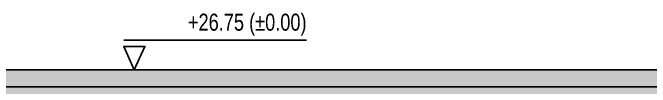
# Model space of a CAD drawing. Header units: centimetres. Extents: x 26569 to 160723, y -3143 to 14565.
# Drawn here: x 109108 to 109858, y -1622 to -1534 of the extents above; entities that cross this region are included whole.
import ezdxf

# ---------------------------------------------------------------- set-up
doc = ezdxf.new("R2010")
doc.units = ezdxf.units.CM
doc.header["$LTSCALE"] = 100
for name, color, linetype in [('A-ANNO-DIMS', 187, 'Continuous'), ('S-CONC', 5, 'Continuous'), ('S-HTCH', 8, 'Continuous')]:
    doc.layers.add(name, color=color, linetype=linetype)
doc.styles.add('Fields_100', font='act_simplex.shx', dxfattribs={"width": 0.8, "height": 20})

msp = doc.modelspace()

# ---------------------------------------------------------------- hatches: boundary and pattern name
at = {"layer": 'S-HTCH'}
h = msp.add_hatch(dxfattribs=at)
h.set_pattern_fill('ANSI33', color=256, style=0)
h.set_pattern_definition([(45, (95288.2936, -335.3015), (-4.490128, 4.490128), []), (45, (95292.784, -335.3015), (-4.490128, 4.490128), [3.175, -1.5875])])
h.paths.add_polyline_path([(120752.73, -1621.54), (120752.73, -1601.54), (104862.73, -1601.54), (104862.73, -1621.54)])
h.paths.add_polyline_path([(120752.73, -1601.54), (120752.73, -1621.54), (122651.23, -1621.54), (122651.23, -1601.54)])
h = msp.add_hatch(dxfattribs=at)
h.set_pattern_fill('AR-CONC', color=256, scale=0.1, style=0)
h.set_pattern_definition([(50, (-26454.642, -0.04), (18.2184669, -1.5939086), [1.905, -20.955]), (355, (-26454.642, -0.04), (-3.5243421, 19.1056845), [1.524, -16.7640584]), (100.451445, (-26453.124, -0.173), (14.6941247, 17.5117752), [1.6190009, -17.8090245]), (46.1842, (-26454.642, 5.04), (27.107904, -4.2042328), [2.8575, -31.4325]), (96.635558, (-26452.383, 4.69), (23.7404134, 24.7426125), [2.4285023, -26.713561]), (351.184151, (-26454.642, 5.04), (23.7404134, 24.7426125), [2.2859967, -25.145973]), (21, (-26452.102, 3.77), (15.1614391, -10.2265198), [1.905, -20.955]), (326, (-26452.102, 3.77), (6.1802028, 18.4187966), [1.524, -16.764]), (71.451445, (-26450.838, 2.917), (21.341642, 8.1922769), [1.6190009, -17.8089938]), (37.5, (-26454.642, -0.04), (0.30886033, 8.4555039), [0, -16.5608, 0, -17.018, 0, -16.8275]), (7.5, (-26454.642, -0.04), (6.68196625, 10.0180575), [0, -9.7028, 0, -16.1798, 0, -6.4135]), (327.5, (-26460.306, -0.04), (13.55905952, -0.5728744), [0, -6.35, 0, -19.812, 0, -26.289]), (317.5, (-26462.846, -0.04), (14.8129181, 2.5426491), [0, -8.255, 0, -13.1572, 0, -18.669])])
h.paths.add_polyline_path([(122625.73, -1621.54), (104862.73, -1621.54), (104862.73, -1631.54), (122625.73, -1631.54)])

# ---------------------------------------------------------------- linework, layer by layer
at = {"layer": 'A-ANNO-DIMS'}
msp.add_lwpolyline([(109453.4, -1566.54), (109238.26, -1566.54)], dxfattribs=at)
msp.add_lwpolyline([(109250.76, -1601.54), (109238.26, -1574.04), (109263.26, -1574.04)], close=True, dxfattribs=at)
at = {"layer": 'S-CONC'}
msp.add_lwpolyline([(120752.73, -1621.54), (104862.73, -1621.54), (104862.73, -1601.54), (120752.73, -1601.54)], dxfattribs=at)

# ---------------------------------------------------------------- texts
at = {"layer": 'A-ANNO-DIMS', "color": 50, "insert": (109453.4, -1561.54), "char_height": 20, "attachment_point": 9, "style": 'Fields_100'}
msp.add_mtext_dynamic_manual_height_columns('+26.75 (%%P0.00)', width=226.336, gutter_width=100, heights=[0], dxfattribs=at)

doc.saveas('drawing.dxf')
